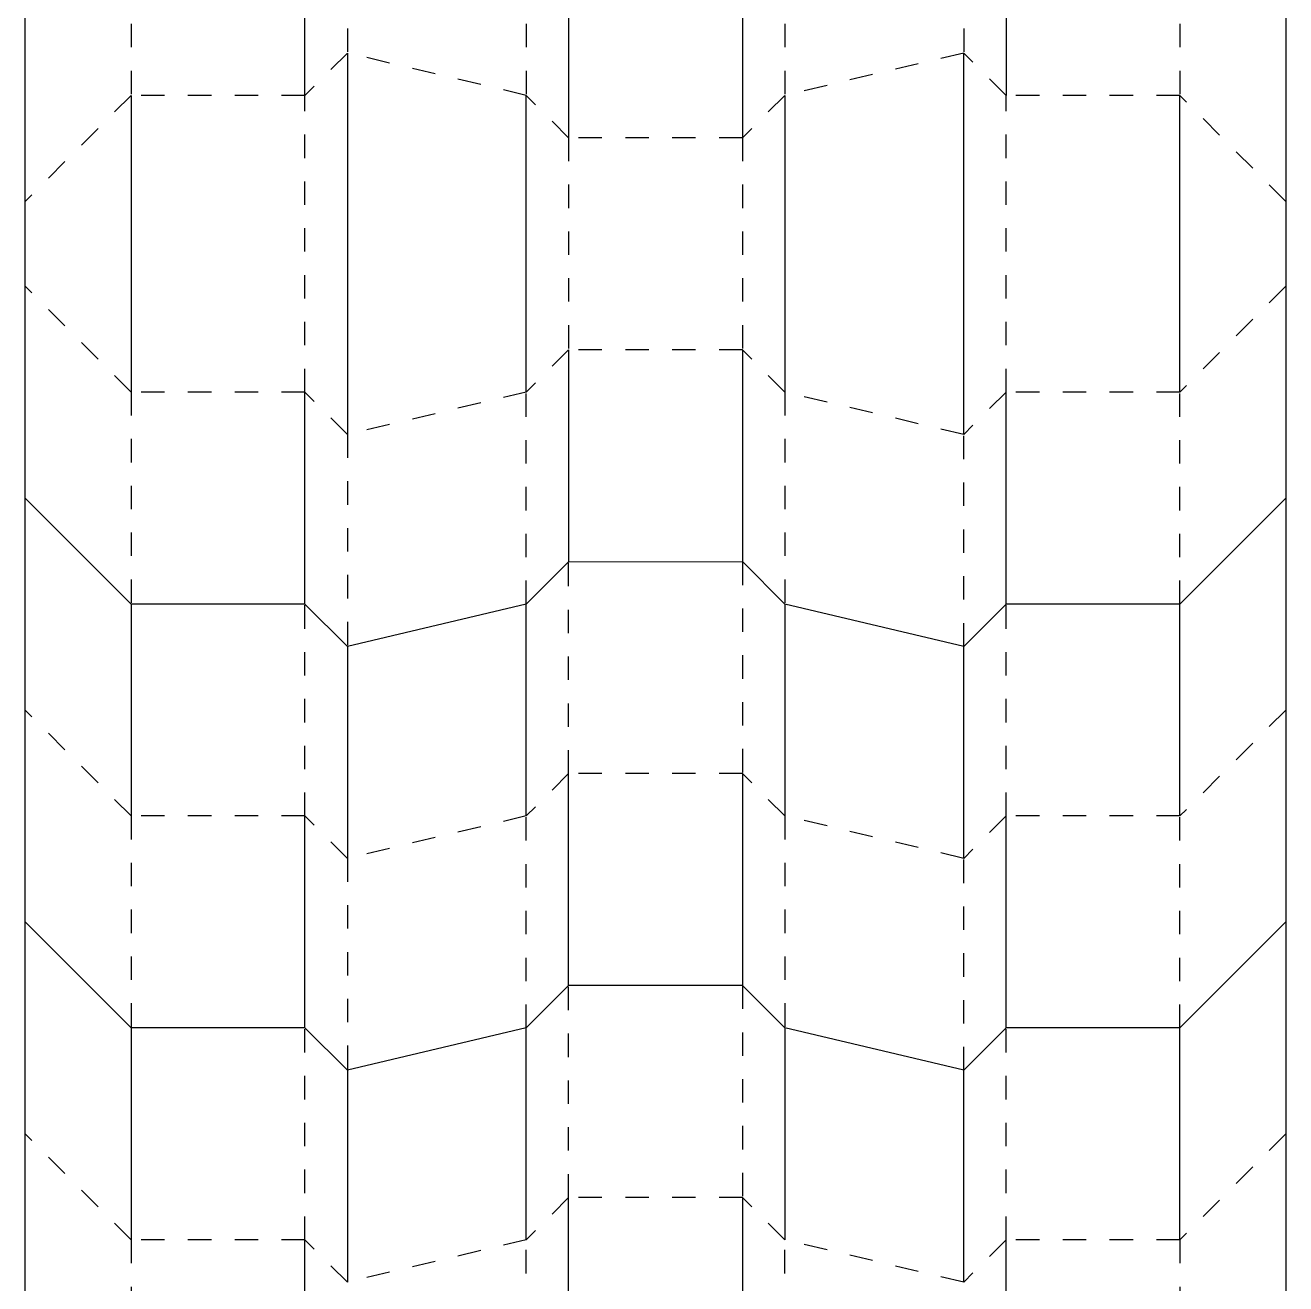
# Model space of a CAD drawing. Extents: x 11 to 192, y -290 to -9.
# Drawn here: x 67 to 143, y -160.7 to -84.9 of the extents above; entities that cross this region are included whole.
import ezdxf

# ---------------------------------------------------------------- set-up
doc = ezdxf.new("R2010")
doc.units = 0
for name, pattern in [('AI-LINETYPE-1', [2.822222, 1.411111, -1.411111]), ('AI-LINETYPE-10', [2.822222, 1.411111, -1.411111]), ('AI-LINETYPE-101', [2.822222, 1.411111, -1.411111]), ('AI-LINETYPE-104', [2.822222, 1.411111, -1.411111]), ('AI-LINETYPE-107', [2.822222, 1.411111, -1.411111]), ('AI-LINETYPE-109', [2.822222, 1.411111, -1.411111]), ('AI-LINETYPE-11', [2.822222, 1.411111, -1.411111]), ('AI-LINETYPE-12', [2.822222, 1.411111, -1.411111]), ('AI-LINETYPE-13', [2.822222, 1.411111, -1.411111]), ('AI-LINETYPE-14', [2.822222, 1.411111, -1.411111]), ('AI-LINETYPE-15', [2.822222, 1.411111, -1.411111]), ('AI-LINETYPE-18', [2.822222, 1.411111, -1.411111]), ('AI-LINETYPE-19', [2.822222, 1.411111, -1.411111]), ('AI-LINETYPE-195', [2.822222, 1.411111, -1.411111]), ('AI-LINETYPE-2', [2.822222, 1.411111, -1.411111]), ('AI-LINETYPE-20', [2.822222, 1.411111, -1.411111]), ('AI-LINETYPE-200', [2.822222, 1.411111, -1.411111]), ('AI-LINETYPE-21', [2.822222, 1.411111, -1.411111]), ('AI-LINETYPE-22', [2.822222, 1.411111, -1.411111]), ('AI-LINETYPE-23', [2.822222, 1.411111, -1.411111]), ('AI-LINETYPE-28', [2.822222, 1.411111, -1.411111]), ('AI-LINETYPE-29', [2.822222, 1.411111, -1.411111]), ('AI-LINETYPE-3', [2.822222, 1.411111, -1.411111]), ('AI-LINETYPE-30', [2.822222, 1.411111, -1.411111]), ('AI-LINETYPE-31', [2.822222, 1.411111, -1.411111]), ('AI-LINETYPE-32', [2.822222, 1.411111, -1.411111]), ('AI-LINETYPE-33', [2.822222, 1.411111, -1.411111]), ('AI-LINETYPE-34', [2.822222, 1.411111, -1.411111]), ('AI-LINETYPE-35', [2.822222, 1.411111, -1.411111]), ('AI-LINETYPE-36', [2.822222, 1.411111, -1.411111]), ('AI-LINETYPE-37', [2.822222, 1.411111, -1.411111]), ('AI-LINETYPE-38', [2.822222, 1.411111, -1.411111]), ('AI-LINETYPE-39', [2.822222, 1.411111, -1.411111]), ('AI-LINETYPE-4', [2.822222, 1.411111, -1.411111]), ('AI-LINETYPE-40', [2.822222, 1.411111, -1.411111]), ('AI-LINETYPE-47', [2.822222, 1.411111, -1.411111]), ('AI-LINETYPE-5', [2.822222, 1.411111, -1.411111]), ('AI-LINETYPE-50', [2.822222, 1.411111, -1.411111]), ('AI-LINETYPE-53', [2.822222, 1.411111, -1.411111]), ('AI-LINETYPE-54', [2.822222, 1.411111, -1.411111]), ('AI-LINETYPE-57', [2.822222, 1.411111, -1.411111]), ('AI-LINETYPE-58', [2.822222, 1.411111, -1.411111]), ('AI-LINETYPE-59', [2.822222, 1.411111, -1.411111]), ('AI-LINETYPE-6', [2.822222, 1.411111, -1.411111]), ('AI-LINETYPE-64', [2.822222, 1.411111, -1.411111]), ('AI-LINETYPE-65', [2.822222, 1.411111, -1.411111]), ('AI-LINETYPE-66', [2.822222, 1.411111, -1.411111]), ('AI-LINETYPE-68', [2.822222, 1.411111, -1.411111]), ('AI-LINETYPE-7', [2.822222, 1.411111, -1.411111]), ('AI-LINETYPE-71', [2.822222, 1.411111, -1.411111]), ('AI-LINETYPE-72', [2.822222, 1.411111, -1.411111]), ('AI-LINETYPE-75', [2.822222, 1.411111, -1.411111]), ('AI-LINETYPE-76', [2.822222, 1.411111, -1.411111]), ('AI-LINETYPE-77', [2.822222, 1.411111, -1.411111]), ('AI-LINETYPE-78', [2.822222, 1.411111, -1.411111]), ('AI-LINETYPE-79', [2.822222, 1.411111, -1.411111]), ('AI-LINETYPE-8', [2.822222, 1.411111, -1.411111]), ('AI-LINETYPE-80', [2.822222, 1.411111, -1.411111]), ('AI-LINETYPE-81', [2.822222, 1.411111, -1.411111]), ('AI-LINETYPE-82', [2.822222, 1.411111, -1.411111]), ('AI-LINETYPE-83', [2.822222, 1.411111, -1.411111]), ('AI-LINETYPE-84', [2.822222, 1.411111, -1.411111]), ('AI-LINETYPE-85', [2.822222, 1.411111, -1.411111]), ('AI-LINETYPE-86', [2.822222, 1.411111, -1.411111]), ('AI-LINETYPE-87', [2.822222, 1.411111, -1.411111]), ('AI-LINETYPE-88', [2.822222, 1.411111, -1.411111]), ('AI-LINETYPE-89', [2.822222, 1.411111, -1.411111]), ('AI-LINETYPE-9', [2.822222, 1.411111, -1.411111]), ('AI-LINETYPE-90', [2.822222, 1.411111, -1.411111]), ('AI-LINETYPE-91', [2.822222, 1.411111, -1.411111]), ('AI-LINETYPE-92', [2.822222, 1.411111, -1.411111]), ('AI-LINETYPE-93', [2.822222, 1.411111, -1.411111]), ('AI-LINETYPE-94', [2.822222, 1.411111, -1.411111]), ('AI-LINETYPE-95', [2.822222, 1.411111, -1.411111]), ('AI-LINETYPE-96', [2.822222, 1.411111, -1.411111]), ('AI-LINETYPE-97', [2.822222, 1.411111, -1.411111]), ('AI-LINETYPE-98', [2.822222, 1.411111, -1.411111]), ('AI-LINETYPE-99', [2.822222, 1.411111, -1.411111])]:
    doc.linetypes.add(name, pattern=pattern)
for name, color, linetype in [('CUTLINE', 7, 'CONTINUOUS'), ('MOUNTAINLINE', 7, 'CONTINUOUS'), ('VALLEYLINE', 7, 'CONTINUOUS')]:
    doc.layers.add(name, color=color, linetype=linetype)

# ---------------------------------------------------------------- blocks, each defined once
blk = doc.blocks.new('BLOCK_2')
at = {"layer": 'CUTLINE', "color": 7}
blk.add_lwpolyline([(142.995, -34.007), (142.995, -161.919)], dxfattribs=at)
blk = doc.blocks.new('BLOCK_3')
at = {"layer": 'CUTLINE', "color": 7}
blk.add_lwpolyline([(67.005, -161.921), (67.005, -34.007)], dxfattribs=at)
blk = doc.blocks.new('BLOCK_8')
at = {"layer": 'VALLEYLINE', "color": 7, "linetype": 'AI-LINETYPE-1'}
blk.add_lwpolyline([(123.577, -160.643), (112.794, -158.088)], dxfattribs=at)
blk = doc.blocks.new('BLOCK_9')
at = {"layer": 'VALLEYLINE', "color": 7, "linetype": 'AI-LINETYPE-2'}
blk.add_lwpolyline([(123.577, -147.868), (123.577, -135.093)], dxfattribs=at)
blk = doc.blocks.new('BLOCK_10')
at = {"layer": 'VALLEYLINE', "color": 7, "linetype": 'AI-LINETYPE-3'}
blk.add_lwpolyline([(123.577, -135.093), (112.794, -132.538)], dxfattribs=at)
blk = doc.blocks.new('BLOCK_11')
at = {"layer": 'VALLEYLINE', "color": 7, "linetype": 'AI-LINETYPE-4'}
blk.add_lwpolyline([(112.794, -132.538), (112.794, -145.313)], dxfattribs=at)
blk = doc.blocks.new('BLOCK_12')
at = {"layer": 'VALLEYLINE', "color": 7, "linetype": 'AI-LINETYPE-5'}
blk.add_lwpolyline([(123.577, -122.318), (123.577, -109.543)], dxfattribs=at)
blk = doc.blocks.new('BLOCK_13')
at = {"layer": 'VALLEYLINE', "color": 7, "linetype": 'AI-LINETYPE-6'}
blk.add_lwpolyline([(123.577, -109.543), (112.794, -106.987)], dxfattribs=at)
blk = doc.blocks.new('BLOCK_14')
at = {"layer": 'VALLEYLINE', "color": 7, "linetype": 'AI-LINETYPE-7'}
blk.add_lwpolyline([(112.794, -106.987), (112.794, -119.762)], dxfattribs=at)
blk = doc.blocks.new('BLOCK_15')
at = {"layer": 'VALLEYLINE', "color": 7, "linetype": 'AI-LINETYPE-8'}
blk.add_lwpolyline([(123.577, -86.546), (112.794, -89.101)], dxfattribs=at)
blk = doc.blocks.new('BLOCK_16')
at = {"layer": 'VALLEYLINE', "color": 7, "linetype": 'AI-LINETYPE-9'}
blk.add_lwpolyline([(97.208, -158.088), (86.425, -160.643)], dxfattribs=at)
blk = doc.blocks.new('BLOCK_17')
at = {"layer": 'VALLEYLINE', "color": 7, "linetype": 'AI-LINETYPE-10'}
blk.add_lwpolyline([(86.425, -135.093), (86.425, -147.868)], dxfattribs=at)
blk = doc.blocks.new('BLOCK_18')
at = {"layer": 'VALLEYLINE', "color": 7, "linetype": 'AI-LINETYPE-11'}
blk.add_lwpolyline([(97.208, -145.313), (97.208, -132.538)], dxfattribs=at)
blk = doc.blocks.new('BLOCK_19')
at = {"layer": 'VALLEYLINE', "color": 7, "linetype": 'AI-LINETYPE-12'}
blk.add_lwpolyline([(86.425, -109.543), (86.425, -122.318)], dxfattribs=at)
blk = doc.blocks.new('BLOCK_20')
at = {"layer": 'VALLEYLINE', "color": 7, "linetype": 'AI-LINETYPE-13'}
blk.add_lwpolyline([(97.208, -119.762), (97.208, -106.987)], dxfattribs=at)
blk = doc.blocks.new('BLOCK_21')
at = {"layer": 'VALLEYLINE', "color": 7, "linetype": 'AI-LINETYPE-14'}
blk.add_lwpolyline([(97.208, -106.987), (86.425, -109.543)], dxfattribs=at)
blk = doc.blocks.new('BLOCK_22')
at = {"layer": 'VALLEYLINE', "color": 7, "linetype": 'AI-LINETYPE-15'}
blk.add_lwpolyline([(97.208, -89.101), (86.424, -86.546)], dxfattribs=at)
blk = doc.blocks.new('BLOCK_25')
at = {"layer": 'VALLEYLINE', "color": 7, "linetype": 'AI-LINETYPE-18'}
blk.add_lwpolyline([(83.87, -158.088), (73.394, -158.088)], dxfattribs=at)
blk = doc.blocks.new('BLOCK_26')
at = {"layer": 'VALLEYLINE', "color": 7, "linetype": 'AI-LINETYPE-19'}
blk.add_lwpolyline([(83.87, -132.538), (83.87, -119.762)], dxfattribs=at)
blk = doc.blocks.new('BLOCK_27')
at = {"layer": 'VALLEYLINE', "color": 7, "linetype": 'AI-LINETYPE-20'}
blk.add_lwpolyline([(83.87, -106.987), (73.394, -106.987)], dxfattribs=at)
blk = doc.blocks.new('BLOCK_28')
at = {"layer": 'VALLEYLINE', "color": 7, "linetype": 'AI-LINETYPE-21'}
blk.add_lwpolyline([(83.87, -106.987), (83.87, -89.101)], dxfattribs=at)
blk = doc.blocks.new('BLOCK_29')
at = {"layer": 'VALLEYLINE', "color": 7, "linetype": 'AI-LINETYPE-22'}
blk.add_lwpolyline([(83.87, -89.101), (73.394, -89.101)], dxfattribs=at)
blk = doc.blocks.new('BLOCK_30')
at = {"layer": 'VALLEYLINE', "color": 7, "linetype": 'AI-LINETYPE-23'}
blk.add_lwpolyline([(73.394, -76.326), (73.394, -89.101)], dxfattribs=at)
blk = doc.blocks.new('BLOCK_35')
at = {"layer": 'VALLEYLINE', "color": 7, "linetype": 'AI-LINETYPE-28'}
blk.add_lwpolyline([(110.239, -142.758), (110.239, -155.534)], dxfattribs=at)
blk = doc.blocks.new('BLOCK_36')
at = {"layer": 'VALLEYLINE', "color": 7, "linetype": 'AI-LINETYPE-29'}
blk.add_lwpolyline([(126.132, -132.538), (126.132, -119.762)], dxfattribs=at)
blk = doc.blocks.new('BLOCK_37')
at = {"layer": 'VALLEYLINE', "color": 7, "linetype": 'AI-LINETYPE-30'}
blk.add_lwpolyline([(126.132, -106.987), (126.132, -89.101)], dxfattribs=at)
blk = doc.blocks.new('BLOCK_38')
at = {"layer": 'VALLEYLINE', "color": 7, "linetype": 'AI-LINETYPE-31'}
blk.add_lwpolyline([(136.608, -158.088), (126.132, -158.088)], dxfattribs=at)
blk = doc.blocks.new('BLOCK_39')
at = {"layer": 'VALLEYLINE', "color": 7, "linetype": 'AI-LINETYPE-32'}
blk.add_lwpolyline([(136.608, -145.313), (136.608, -132.538)], dxfattribs=at)
blk = doc.blocks.new('BLOCK_40')
at = {"layer": 'VALLEYLINE', "color": 7, "linetype": 'AI-LINETYPE-33'}
blk.add_lwpolyline([(136.608, -132.538), (126.132, -132.538)], dxfattribs=at)
blk = doc.blocks.new('BLOCK_41')
at = {"layer": 'VALLEYLINE', "color": 7, "linetype": 'AI-LINETYPE-34'}
blk.add_lwpolyline([(136.608, -119.762), (136.608, -106.987)], dxfattribs=at)
blk = doc.blocks.new('BLOCK_42')
at = {"layer": 'VALLEYLINE', "color": 7, "linetype": 'AI-LINETYPE-35'}
blk.add_lwpolyline([(136.608, -106.987), (126.132, -106.987)], dxfattribs=at)
blk = doc.blocks.new('BLOCK_43')
at = {"layer": 'VALLEYLINE', "color": 7, "linetype": 'AI-LINETYPE-36'}
blk.add_lwpolyline([(136.608, -89.101), (126.132, -89.101)], dxfattribs=at)
blk = doc.blocks.new('BLOCK_44')
at = {"layer": 'VALLEYLINE', "color": 7, "linetype": 'AI-LINETYPE-37'}
blk.add_lwpolyline([(142.995, -126.15), (136.608, -132.538)], dxfattribs=at)
blk = doc.blocks.new('BLOCK_45')
at = {"layer": 'VALLEYLINE', "color": 7, "linetype": 'AI-LINETYPE-38'}
blk.add_lwpolyline([(142.995, -100.599), (136.608, -106.987)], dxfattribs=at)
blk = doc.blocks.new('BLOCK_46')
at = {"layer": 'VALLEYLINE', "color": 7, "linetype": 'AI-LINETYPE-39'}
blk.add_lwpolyline([(142.995, -95.489), (136.608, -89.101)], dxfattribs=at)
blk = doc.blocks.new('BLOCK_47')
at = {"layer": 'VALLEYLINE', "color": 7, "linetype": 'AI-LINETYPE-40'}
blk.add_lwpolyline([(136.608, -76.326), (136.608, -89.101)], dxfattribs=at)
blk = doc.blocks.new('BLOCK_54')
at = {"layer": 'VALLEYLINE', "color": 7, "linetype": 'AI-LINETYPE-47'}
blk.add_lwpolyline([(123.577, -73.771), (123.577, -86.546)], dxfattribs=at)
blk = doc.blocks.new('BLOCK_57')
at = {"layer": 'VALLEYLINE', "color": 7, "linetype": 'AI-LINETYPE-50'}
blk.add_lwpolyline([(112.794, -76.326), (112.794, -89.101)], dxfattribs=at)
blk = doc.blocks.new('BLOCK_60')
at = {"layer": 'VALLEYLINE', "color": 7, "linetype": 'AI-LINETYPE-53'}
blk.add_lwpolyline([(110.239, -117.207), (110.239, -129.983)], dxfattribs=at)
blk = doc.blocks.new('BLOCK_61')
at = {"layer": 'VALLEYLINE', "color": 7, "linetype": 'AI-LINETYPE-54'}
blk.add_lwpolyline([(110.239, -91.657), (110.239, -104.432)], dxfattribs=at)
blk = doc.blocks.new('BLOCK_64')
at = {"layer": 'VALLEYLINE', "color": 7, "linetype": 'AI-LINETYPE-57'}
blk.add_lwpolyline([(110.239, -104.432), (99.763, -104.432)], dxfattribs=at)
blk = doc.blocks.new('BLOCK_65')
at = {"layer": 'VALLEYLINE', "color": 7, "linetype": 'AI-LINETYPE-58'}
blk.add_lwpolyline([(99.763, -91.657), (99.763, -104.432)], dxfattribs=at)
blk = doc.blocks.new('BLOCK_66')
at = {"layer": 'VALLEYLINE', "color": 7, "linetype": 'AI-LINETYPE-59'}
blk.add_lwpolyline([(110.239, -91.657), (99.763, -91.657)], dxfattribs=at)
blk = doc.blocks.new('BLOCK_71')
at = {"layer": 'VALLEYLINE', "color": 7, "linetype": 'AI-LINETYPE-64'}
blk.add_lwpolyline([(99.763, -155.534), (99.763, -142.758)], dxfattribs=at)
blk = doc.blocks.new('BLOCK_72')
at = {"layer": 'VALLEYLINE', "color": 7, "linetype": 'AI-LINETYPE-65'}
blk.add_lwpolyline([(99.763, -129.983), (99.763, -117.208)], dxfattribs=at)
blk = doc.blocks.new('BLOCK_73')
at = {"layer": 'VALLEYLINE', "color": 7, "linetype": 'AI-LINETYPE-66'}
blk.add_lwpolyline([(97.208, -76.326), (97.208, -89.101)], dxfattribs=at)
blk = doc.blocks.new('BLOCK_75')
at = {"layer": 'VALLEYLINE', "color": 7, "linetype": 'AI-LINETYPE-68'}
blk.add_lwpolyline([(86.424, -73.771), (86.424, -86.546)], dxfattribs=at)
blk = doc.blocks.new('BLOCK_78')
at = {"layer": 'VALLEYLINE', "color": 7, "linetype": 'AI-LINETYPE-71'}
blk.add_lwpolyline([(73.394, -106.987), (67.006, -100.599)], dxfattribs=at)
blk = doc.blocks.new('BLOCK_79')
at = {"layer": 'VALLEYLINE', "color": 7, "linetype": 'AI-LINETYPE-72'}
blk.add_lwpolyline([(73.394, -89.101), (67.006, -95.489)], dxfattribs=at)
blk = doc.blocks.new('BLOCK_82')
at = {"layer": 'VALLEYLINE', "color": 7, "linetype": 'AI-LINETYPE-75'}
blk.add_lwpolyline([(110.239, -129.983), (99.763, -129.983)], dxfattribs=at)
blk = doc.blocks.new('BLOCK_83')
at = {"layer": 'VALLEYLINE', "color": 7, "linetype": 'AI-LINETYPE-76'}
blk.add_lwpolyline([(97.208, -165.754), (97.208, -158.089)], dxfattribs=at)
blk = doc.blocks.new('BLOCK_84')
at = {"layer": 'VALLEYLINE', "color": 7, "linetype": 'AI-LINETYPE-77'}
blk.add_lwpolyline([(73.394, -158.089), (73.394, -165.754)], dxfattribs=at)
blk = doc.blocks.new('BLOCK_85')
at = {"layer": 'VALLEYLINE', "color": 7, "linetype": 'AI-LINETYPE-78'}
blk.add_lwpolyline([(83.87, -158.088), (83.87, -145.313)], dxfattribs=at)
blk = doc.blocks.new('BLOCK_86')
at = {"layer": 'VALLEYLINE', "color": 7, "linetype": 'AI-LINETYPE-79'}
blk.add_lwpolyline([(112.794, -158.088), (110.239, -155.534)], dxfattribs=at)
blk = doc.blocks.new('BLOCK_87')
at = {"layer": 'VALLEYLINE', "color": 7, "linetype": 'AI-LINETYPE-80'}
blk.add_lwpolyline([(126.132, -158.088), (123.577, -160.643)], dxfattribs=at)
blk = doc.blocks.new('BLOCK_88')
at = {"layer": 'VALLEYLINE', "color": 7, "linetype": 'AI-LINETYPE-81'}
blk.add_lwpolyline([(126.132, -158.088), (126.132, -145.313)], dxfattribs=at)
blk = doc.blocks.new('BLOCK_89')
at = {"layer": 'VALLEYLINE', "color": 7, "linetype": 'AI-LINETYPE-82'}
blk.add_lwpolyline([(142.995, -151.701), (136.608, -158.088)], dxfattribs=at)
blk = doc.blocks.new('BLOCK_90')
at = {"layer": 'VALLEYLINE', "color": 7, "linetype": 'AI-LINETYPE-83'}
blk.add_lwpolyline([(99.763, -155.534), (97.208, -158.088)], dxfattribs=at)
blk = doc.blocks.new('BLOCK_91')
at = {"layer": 'VALLEYLINE', "color": 7, "linetype": 'AI-LINETYPE-84'}
blk.add_lwpolyline([(86.425, -160.643), (83.87, -158.088)], dxfattribs=at)
blk = doc.blocks.new('BLOCK_92')
at = {"layer": 'VALLEYLINE', "color": 7, "linetype": 'AI-LINETYPE-85'}
blk.add_lwpolyline([(73.394, -158.088), (67.006, -151.701)], dxfattribs=at)
blk = doc.blocks.new('BLOCK_93')
at = {"layer": 'VALLEYLINE', "color": 7, "linetype": 'AI-LINETYPE-86'}
blk.add_lwpolyline([(110.239, -155.534), (99.763, -155.534)], dxfattribs=at)
blk = doc.blocks.new('BLOCK_94')
at = {"layer": 'VALLEYLINE', "color": 7, "linetype": 'AI-LINETYPE-87'}
blk.add_lwpolyline([(97.208, -132.538), (86.425, -135.093)], dxfattribs=at)
blk = doc.blocks.new('BLOCK_95')
at = {"layer": 'VALLEYLINE', "color": 7, "linetype": 'AI-LINETYPE-88'}
blk.add_lwpolyline([(73.394, -132.538), (73.394, -145.313)], dxfattribs=at)
blk = doc.blocks.new('BLOCK_96')
at = {"layer": 'VALLEYLINE', "color": 7, "linetype": 'AI-LINETYPE-89'}
blk.add_lwpolyline([(83.87, -132.538), (73.394, -132.538)], dxfattribs=at)
blk = doc.blocks.new('BLOCK_97')
at = {"layer": 'VALLEYLINE', "color": 7, "linetype": 'AI-LINETYPE-90'}
blk.add_lwpolyline([(73.394, -106.987), (73.394, -119.762)], dxfattribs=at)
blk = doc.blocks.new('BLOCK_98')
at = {"layer": 'VALLEYLINE', "color": 7, "linetype": 'AI-LINETYPE-91'}
blk.add_lwpolyline([(112.794, -132.538), (110.239, -129.983)], dxfattribs=at)
blk = doc.blocks.new('BLOCK_99')
at = {"layer": 'VALLEYLINE', "color": 7, "linetype": 'AI-LINETYPE-92'}
blk.add_lwpolyline([(126.132, -132.538), (123.577, -135.093)], dxfattribs=at)
blk = doc.blocks.new('BLOCK_100')
at = {"layer": 'VALLEYLINE', "color": 7, "linetype": 'AI-LINETYPE-93'}
blk.add_lwpolyline([(126.132, -106.987), (123.577, -109.543)], dxfattribs=at)
blk = doc.blocks.new('BLOCK_101')
at = {"layer": 'VALLEYLINE', "color": 7, "linetype": 'AI-LINETYPE-94'}
blk.add_lwpolyline([(112.794, -106.987), (110.239, -104.432)], dxfattribs=at)
blk = doc.blocks.new('BLOCK_102')
at = {"layer": 'VALLEYLINE', "color": 7, "linetype": 'AI-LINETYPE-95'}
blk.add_lwpolyline([(99.763, -129.983), (97.208, -132.538)], dxfattribs=at)
blk = doc.blocks.new('BLOCK_103')
at = {"layer": 'VALLEYLINE', "color": 7, "linetype": 'AI-LINETYPE-96'}
blk.add_lwpolyline([(99.763, -104.432), (97.208, -106.987)], dxfattribs=at)
blk = doc.blocks.new('BLOCK_104')
at = {"layer": 'VALLEYLINE', "color": 7, "linetype": 'AI-LINETYPE-97'}
blk.add_lwpolyline([(86.425, -135.093), (83.87, -132.538)], dxfattribs=at)
blk = doc.blocks.new('BLOCK_105')
at = {"layer": 'VALLEYLINE', "color": 7, "linetype": 'AI-LINETYPE-98'}
blk.add_lwpolyline([(86.425, -109.543), (83.87, -106.987)], dxfattribs=at)
blk = doc.blocks.new('BLOCK_106')
at = {"layer": 'VALLEYLINE', "color": 7, "linetype": 'AI-LINETYPE-99'}
blk.add_lwpolyline([(73.394, -132.538), (67.006, -126.15)], dxfattribs=at)
blk = doc.blocks.new('BLOCK_108')
at = {"layer": 'VALLEYLINE', "color": 7, "linetype": 'AI-LINETYPE-101'}
blk.add_lwpolyline([(126.132, -89.101), (123.577, -86.546)], dxfattribs=at)
blk = doc.blocks.new('BLOCK_111')
at = {"layer": 'VALLEYLINE', "color": 7, "linetype": 'AI-LINETYPE-104'}
blk.add_lwpolyline([(112.794, -89.101), (110.239, -91.657)], dxfattribs=at)
blk = doc.blocks.new('BLOCK_114')
at = {"layer": 'VALLEYLINE', "color": 7, "linetype": 'AI-LINETYPE-107'}
blk.add_lwpolyline([(99.763, -91.657), (97.208, -89.101)], dxfattribs=at)
blk = doc.blocks.new('BLOCK_116')
at = {"layer": 'VALLEYLINE', "color": 7, "linetype": 'AI-LINETYPE-109'}
blk.add_lwpolyline([(86.424, -86.546), (83.87, -89.101)], dxfattribs=at)
blk = doc.blocks.new('BLOCK_202')
at = {"layer": 'VALLEYLINE', "color": 7, "linetype": 'AI-LINETYPE-195'}
blk.add_lwpolyline([(112.794, -165.754), (112.794, -158.089)], dxfattribs=at)
blk = doc.blocks.new('BLOCK_207')
at = {"layer": 'VALLEYLINE', "color": 7, "linetype": 'AI-LINETYPE-200'}
blk.add_lwpolyline([(136.608, -158.089), (136.608, -165.754)], dxfattribs=at)
blk = doc.blocks.new('BLOCK_245')
at = {"layer": 'MOUNTAINLINE', "color": 7}
blk.add_lwpolyline([(123.577, -160.643), (123.577, -147.868)], dxfattribs=at)
blk = doc.blocks.new('BLOCK_246')
at = {"layer": 'MOUNTAINLINE', "color": 7}
blk.add_lwpolyline([(123.577, -147.868), (112.794, -145.313)], dxfattribs=at)
blk = doc.blocks.new('BLOCK_247')
at = {"layer": 'MOUNTAINLINE', "color": 7}
blk.add_lwpolyline([(112.794, -145.313), (112.794, -158.088)], dxfattribs=at)
blk = doc.blocks.new('BLOCK_248')
at = {"layer": 'MOUNTAINLINE', "color": 7}
blk.add_lwpolyline([(123.577, -135.093), (123.577, -122.318)], dxfattribs=at)
blk = doc.blocks.new('BLOCK_249')
at = {"layer": 'MOUNTAINLINE', "color": 7}
blk.add_lwpolyline([(123.577, -122.318), (112.794, -119.762)], dxfattribs=at)
blk = doc.blocks.new('BLOCK_250')
at = {"layer": 'MOUNTAINLINE', "color": 7}
blk.add_lwpolyline([(112.794, -119.762), (112.794, -132.538)], dxfattribs=at)
blk = doc.blocks.new('BLOCK_251')
at = {"layer": 'MOUNTAINLINE', "color": 7}
blk.add_lwpolyline([(112.794, -89.101), (112.794, -106.987)], dxfattribs=at)
blk = doc.blocks.new('BLOCK_252')
at = {"layer": 'MOUNTAINLINE', "color": 7}
blk.add_lwpolyline([(123.577, -109.543), (123.577, -86.546)], dxfattribs=at)
blk = doc.blocks.new('BLOCK_253')
at = {"layer": 'MOUNTAINLINE', "color": 7}
blk.add_lwpolyline([(86.425, -147.868), (86.425, -160.643)], dxfattribs=at)
blk = doc.blocks.new('BLOCK_254')
at = {"layer": 'MOUNTAINLINE', "color": 7}
blk.add_lwpolyline([(97.208, -158.088), (97.208, -145.313)], dxfattribs=at)
blk = doc.blocks.new('BLOCK_255')
at = {"layer": 'MOUNTAINLINE', "color": 7}
blk.add_lwpolyline([(97.208, -145.313), (86.425, -147.868)], dxfattribs=at)
blk = doc.blocks.new('BLOCK_256')
at = {"layer": 'MOUNTAINLINE', "color": 7}
blk.add_lwpolyline([(86.425, -122.318), (86.425, -135.093)], dxfattribs=at)
blk = doc.blocks.new('BLOCK_257')
at = {"layer": 'MOUNTAINLINE', "color": 7}
blk.add_lwpolyline([(97.208, -132.538), (97.208, -119.762)], dxfattribs=at)
blk = doc.blocks.new('BLOCK_258')
at = {"layer": 'MOUNTAINLINE', "color": 7}
blk.add_lwpolyline([(97.208, -119.762), (86.425, -122.318)], dxfattribs=at)
blk = doc.blocks.new('BLOCK_259')
at = {"layer": 'MOUNTAINLINE', "color": 7}
blk.add_lwpolyline([(86.424, -86.546), (86.425, -109.543)], dxfattribs=at)
blk = doc.blocks.new('BLOCK_260')
at = {"layer": 'MOUNTAINLINE', "color": 7}
blk.add_lwpolyline([(97.208, -106.987), (97.208, -89.101)], dxfattribs=at)
blk = doc.blocks.new('BLOCK_267')
at = {"layer": 'MOUNTAINLINE', "color": 7}
blk.add_lwpolyline([(83.87, -161.921), (83.87, -158.088)], dxfattribs=at)
blk = doc.blocks.new('BLOCK_268')
at = {"layer": 'MOUNTAINLINE', "color": 7}
blk.add_lwpolyline([(73.394, -145.313), (73.394, -158.088)], dxfattribs=at)
blk = doc.blocks.new('BLOCK_269')
at = {"layer": 'MOUNTAINLINE', "color": 7}
blk.add_lwpolyline([(83.87, -145.313), (73.394, -145.313)], dxfattribs=at)
blk = doc.blocks.new('BLOCK_270')
at = {"layer": 'MOUNTAINLINE', "color": 7}
blk.add_lwpolyline([(83.87, -145.313), (83.87, -132.538)], dxfattribs=at)
blk = doc.blocks.new('BLOCK_271')
at = {"layer": 'MOUNTAINLINE', "color": 7}
blk.add_lwpolyline([(73.394, -119.762), (73.394, -132.538)], dxfattribs=at)
blk = doc.blocks.new('BLOCK_272')
at = {"layer": 'MOUNTAINLINE', "color": 7}
blk.add_lwpolyline([(83.87, -119.762), (73.394, -119.762)], dxfattribs=at)
blk = doc.blocks.new('BLOCK_273')
at = {"layer": 'MOUNTAINLINE', "color": 7}
blk.add_lwpolyline([(83.87, -119.762), (83.87, -106.987)], dxfattribs=at)
blk = doc.blocks.new('BLOCK_274')
at = {"layer": 'MOUNTAINLINE', "color": 7}
blk.add_lwpolyline([(73.394, -89.101), (73.394, -106.987)], dxfattribs=at)
blk = doc.blocks.new('BLOCK_275')
at = {"layer": 'MOUNTAINLINE', "color": 7}
blk.add_lwpolyline([(83.87, -89.101), (83.87, -76.326)], dxfattribs=at)
blk = doc.blocks.new('BLOCK_282')
at = {"layer": 'MOUNTAINLINE', "color": 7}
blk.add_lwpolyline([(110.239, -155.534), (110.239, -161.921)], dxfattribs=at)
blk = doc.blocks.new('BLOCK_283')
at = {"layer": 'MOUNTAINLINE', "color": 7}
blk.add_lwpolyline([(112.794, -145.313), (110.239, -142.758)], dxfattribs=at)
blk = doc.blocks.new('BLOCK_284')
at = {"layer": 'MOUNTAINLINE', "color": 7}
blk.add_lwpolyline([(110.239, -129.983), (110.239, -142.758)], dxfattribs=at)
blk = doc.blocks.new('BLOCK_285')
at = {"layer": 'MOUNTAINLINE', "color": 7}
blk.add_lwpolyline([(126.132, -161.921), (126.132, -158.088)], dxfattribs=at)
blk = doc.blocks.new('BLOCK_286')
at = {"layer": 'MOUNTAINLINE', "color": 7}
blk.add_lwpolyline([(126.132, -145.313), (123.577, -147.868)], dxfattribs=at)
blk = doc.blocks.new('BLOCK_287')
at = {"layer": 'MOUNTAINLINE', "color": 7}
blk.add_lwpolyline([(126.132, -145.313), (126.132, -132.538)], dxfattribs=at)
blk = doc.blocks.new('BLOCK_288')
at = {"layer": 'MOUNTAINLINE', "color": 7}
blk.add_lwpolyline([(126.132, -119.762), (123.577, -122.318)], dxfattribs=at)
blk = doc.blocks.new('BLOCK_289')
at = {"layer": 'MOUNTAINLINE', "color": 7}
blk.add_lwpolyline([(126.132, -119.762), (126.132, -106.987)], dxfattribs=at)
blk = doc.blocks.new('BLOCK_290')
at = {"layer": 'MOUNTAINLINE', "color": 7}
blk.add_lwpolyline([(136.608, -158.088), (136.608, -145.313)], dxfattribs=at)
blk = doc.blocks.new('BLOCK_291')
at = {"layer": 'MOUNTAINLINE', "color": 7}
blk.add_lwpolyline([(136.608, -145.313), (126.132, -145.313)], dxfattribs=at)
blk = doc.blocks.new('BLOCK_292')
at = {"layer": 'MOUNTAINLINE', "color": 7}
blk.add_lwpolyline([(136.608, -132.538), (136.608, -119.762)], dxfattribs=at)
blk = doc.blocks.new('BLOCK_293')
at = {"layer": 'MOUNTAINLINE', "color": 7}
blk.add_lwpolyline([(136.608, -119.762), (126.132, -119.762)], dxfattribs=at)
blk = doc.blocks.new('BLOCK_294')
at = {"layer": 'MOUNTAINLINE', "color": 7}
blk.add_lwpolyline([(136.608, -106.987), (136.608, -89.101)], dxfattribs=at)
blk = doc.blocks.new('BLOCK_295')
at = {"layer": 'MOUNTAINLINE', "color": 7}
blk.add_lwpolyline([(142.995, -138.926), (136.608, -145.313)], dxfattribs=at)
blk = doc.blocks.new('BLOCK_296')
at = {"layer": 'MOUNTAINLINE', "color": 7}
blk.add_lwpolyline([(142.995, -113.375), (136.608, -119.762)], dxfattribs=at)
blk = doc.blocks.new('BLOCK_298')
at = {"layer": 'MOUNTAINLINE', "color": 7}
blk.add_lwpolyline([(126.132, -76.326), (126.132, -89.101)], dxfattribs=at)
blk = doc.blocks.new('BLOCK_310')
at = {"layer": 'MOUNTAINLINE', "color": 7}
blk.add_lwpolyline([(112.794, -119.762), (110.239, -117.207)], dxfattribs=at)
blk = doc.blocks.new('BLOCK_311')
at = {"layer": 'MOUNTAINLINE', "color": 7}
blk.add_lwpolyline([(110.239, -104.432), (110.239, -117.207)], dxfattribs=at)
blk = doc.blocks.new('BLOCK_312')
at = {"layer": 'MOUNTAINLINE', "color": 7}
blk.add_lwpolyline([(110.239, -78.881), (110.239, -91.657)], dxfattribs=at)
blk = doc.blocks.new('BLOCK_318')
at = {"layer": 'MOUNTAINLINE', "color": 7}
blk.add_lwpolyline([(99.763, -104.432), (99.763, -117.208)], dxfattribs=at)
blk = doc.blocks.new('BLOCK_319')
at = {"layer": 'MOUNTAINLINE', "color": 7}
blk.add_lwpolyline([(99.763, -117.208), (110.239, -117.207)], dxfattribs=at)
blk = doc.blocks.new('BLOCK_320')
at = {"layer": 'MOUNTAINLINE', "color": 7}
blk.add_lwpolyline([(99.763, -78.881), (99.763, -91.657)], dxfattribs=at)
blk = doc.blocks.new('BLOCK_325')
at = {"layer": 'MOUNTAINLINE', "color": 7}
blk.add_lwpolyline([(99.763, -161.921), (99.763, -155.534)], dxfattribs=at)
blk = doc.blocks.new('BLOCK_326')
at = {"layer": 'MOUNTAINLINE', "color": 7}
blk.add_lwpolyline([(99.763, -142.758), (97.208, -145.313)], dxfattribs=at)
blk = doc.blocks.new('BLOCK_327')
at = {"layer": 'MOUNTAINLINE', "color": 7}
blk.add_lwpolyline([(99.763, -142.758), (99.763, -129.983)], dxfattribs=at)
blk = doc.blocks.new('BLOCK_328')
at = {"layer": 'MOUNTAINLINE', "color": 7}
blk.add_lwpolyline([(99.763, -117.208), (97.208, -119.762)], dxfattribs=at)
blk = doc.blocks.new('BLOCK_333')
at = {"layer": 'MOUNTAINLINE', "color": 7}
blk.add_lwpolyline([(86.425, -147.868), (83.87, -145.313)], dxfattribs=at)
blk = doc.blocks.new('BLOCK_334')
at = {"layer": 'MOUNTAINLINE', "color": 7}
blk.add_lwpolyline([(86.425, -122.318), (83.87, -119.762)], dxfattribs=at)
blk = doc.blocks.new('BLOCK_338')
at = {"layer": 'MOUNTAINLINE', "color": 7}
blk.add_lwpolyline([(73.394, -145.313), (67.006, -138.926)], dxfattribs=at)
blk = doc.blocks.new('BLOCK_339')
at = {"layer": 'MOUNTAINLINE', "color": 7}
blk.add_lwpolyline([(73.394, -119.762), (67.006, -113.375)], dxfattribs=at)
blk = doc.blocks.new('BLOCK_342')
at = {"layer": 'MOUNTAINLINE', "color": 7}
blk.add_lwpolyline([(110.239, -142.758), (99.763, -142.758)], dxfattribs=at)

msp = doc.modelspace()

# ---------------------------------------------------------------- block references
at = {"layer": 'CUTLINE'}
for name in ['BLOCK_3', 'BLOCK_2']:
    msp.add_blockref(name, (0, 0), dxfattribs=at)
at = {"layer": 'MOUNTAINLINE'}
for name in ['BLOCK_275', 'BLOCK_298', 'BLOCK_320', 'BLOCK_312', 'BLOCK_259', 'BLOCK_252', 'BLOCK_274', 'BLOCK_260', 'BLOCK_251', 'BLOCK_294', 'BLOCK_318', 'BLOCK_311', 'BLOCK_273', 'BLOCK_289', 'BLOCK_339', 'BLOCK_296', 'BLOCK_328', 'BLOCK_319', 'BLOCK_310', 'BLOCK_271', 'BLOCK_272', 'BLOCK_334', 'BLOCK_258', 'BLOCK_257', 'BLOCK_249', 'BLOCK_250', 'BLOCK_288', 'BLOCK_293', 'BLOCK_292', 'BLOCK_256', 'BLOCK_248', 'BLOCK_327', 'BLOCK_284', 'BLOCK_270', 'BLOCK_287', 'BLOCK_338', 'BLOCK_295', 'BLOCK_326', 'BLOCK_342', 'BLOCK_283', 'BLOCK_268', 'BLOCK_269', 'BLOCK_333', 'BLOCK_255', 'BLOCK_254', 'BLOCK_246', 'BLOCK_247', 'BLOCK_286', 'BLOCK_291', 'BLOCK_290', 'BLOCK_253', 'BLOCK_245', 'BLOCK_325', 'BLOCK_282', 'BLOCK_267', 'BLOCK_285']:
    msp.add_blockref(name, (0, 0), dxfattribs=at)
at = {"layer": 'VALLEYLINE'}
for name in ['BLOCK_75', 'BLOCK_54', 'BLOCK_30', 'BLOCK_73', 'BLOCK_57', 'BLOCK_47', 'BLOCK_116', 'BLOCK_22', 'BLOCK_15', 'BLOCK_108', 'BLOCK_79', 'BLOCK_29', 'BLOCK_28', 'BLOCK_114', 'BLOCK_111', 'BLOCK_37', 'BLOCK_43', 'BLOCK_46', 'BLOCK_65', 'BLOCK_66', 'BLOCK_61', 'BLOCK_78', 'BLOCK_45', 'BLOCK_103', 'BLOCK_64', 'BLOCK_101', 'BLOCK_27', 'BLOCK_97', 'BLOCK_105', 'BLOCK_21', 'BLOCK_20', 'BLOCK_13', 'BLOCK_14', 'BLOCK_100', 'BLOCK_42', 'BLOCK_41', 'BLOCK_19', 'BLOCK_12', 'BLOCK_72', 'BLOCK_60', 'BLOCK_26', 'BLOCK_36', 'BLOCK_106', 'BLOCK_44', 'BLOCK_102', 'BLOCK_82', 'BLOCK_98', 'BLOCK_95', 'BLOCK_96', 'BLOCK_104', 'BLOCK_94', 'BLOCK_18', 'BLOCK_10', 'BLOCK_11', 'BLOCK_99', 'BLOCK_40', 'BLOCK_39', 'BLOCK_17', 'BLOCK_9', 'BLOCK_71', 'BLOCK_35', 'BLOCK_85', 'BLOCK_88', 'BLOCK_92', 'BLOCK_89', 'BLOCK_90', 'BLOCK_93', 'BLOCK_86', 'BLOCK_25', 'BLOCK_84', 'BLOCK_91', 'BLOCK_16', 'BLOCK_83', 'BLOCK_8', 'BLOCK_202', 'BLOCK_87', 'BLOCK_38', 'BLOCK_207']:
    msp.add_blockref(name, (0, 0), dxfattribs=at)

doc.saveas('drawing.dxf')
